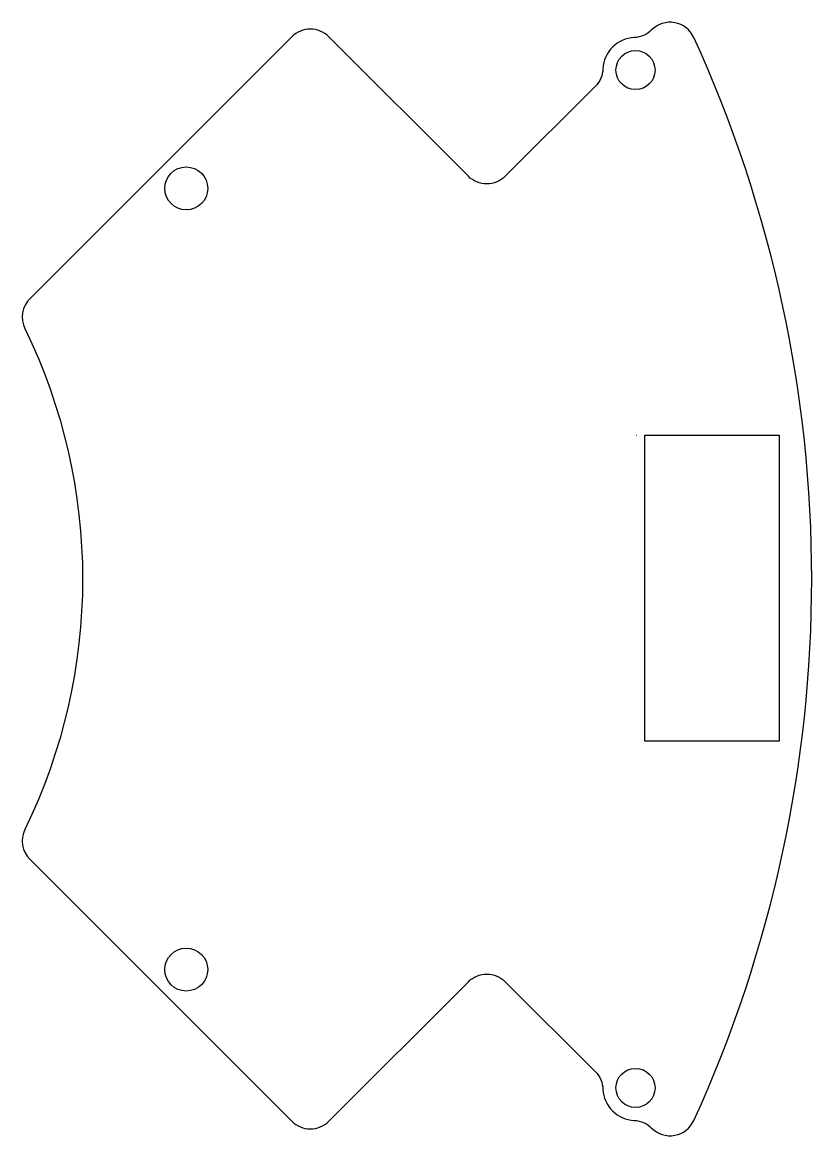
# Model space of a CAD drawing. Header units: millimetres. Extents: x 39.4 to 100, y -42.8 to 42.8.
import ezdxf

# ---------------------------------------------------------------- set-up
doc = ezdxf.new("R2010")
doc.units = ezdxf.units.MM
doc.layers.get('0').update_dxf_attribs({"linetype": 'CONTINUOUS'})

msp = doc.modelspace()

# ---------------------------------------------------------------- linework, layer by layer
msp.add_line((86.506, 11.054), (86.533, 11.054))
msp.add_lwpolyline([(39.955, 21.529, 0.319767), (39.57, 19.24, -0.230226), (39.57, -19.24, 0.319767), (39.955, -21.529), (60.079, -41.653, 0.414214), (62.908, -41.653), (73.631, -30.931, -0.414214), (76.459, -30.931), (83.383, -37.854, -0.188565), (83.967, -39.189, 0.391034), (86.365, -41.587, -0.188565), (87.7, -42.171), (87.706, -42.177, 0.522904), (90.939, -41.595, 0.217844), (90.939, 41.595, 0.522904), (87.706, 42.177), (87.7, 42.171, -0.188565), (86.365, 41.587, 0.391034), (83.967, 39.189, -0.188565), (83.383, 37.854), (76.459, 30.931, -0.414214), (73.631, 30.931), (62.908, 41.653, 0.414214), (60.079, 41.653)], format="xyb", close=True)
msp.add_lwpolyline([(87.188, 11.054), (97.506, 11.054), (97.506, -12.446), (87.188, -12.446)], close=True)
for centre, radius in [((86.465, 39.089), 1.5), ((51.962, 30), 1.65), ((51.962, -30), 1.65), ((86.465, -39.089), 1.5)]:
    msp.add_circle(centre, radius)

doc.saveas('drawing.dxf')
